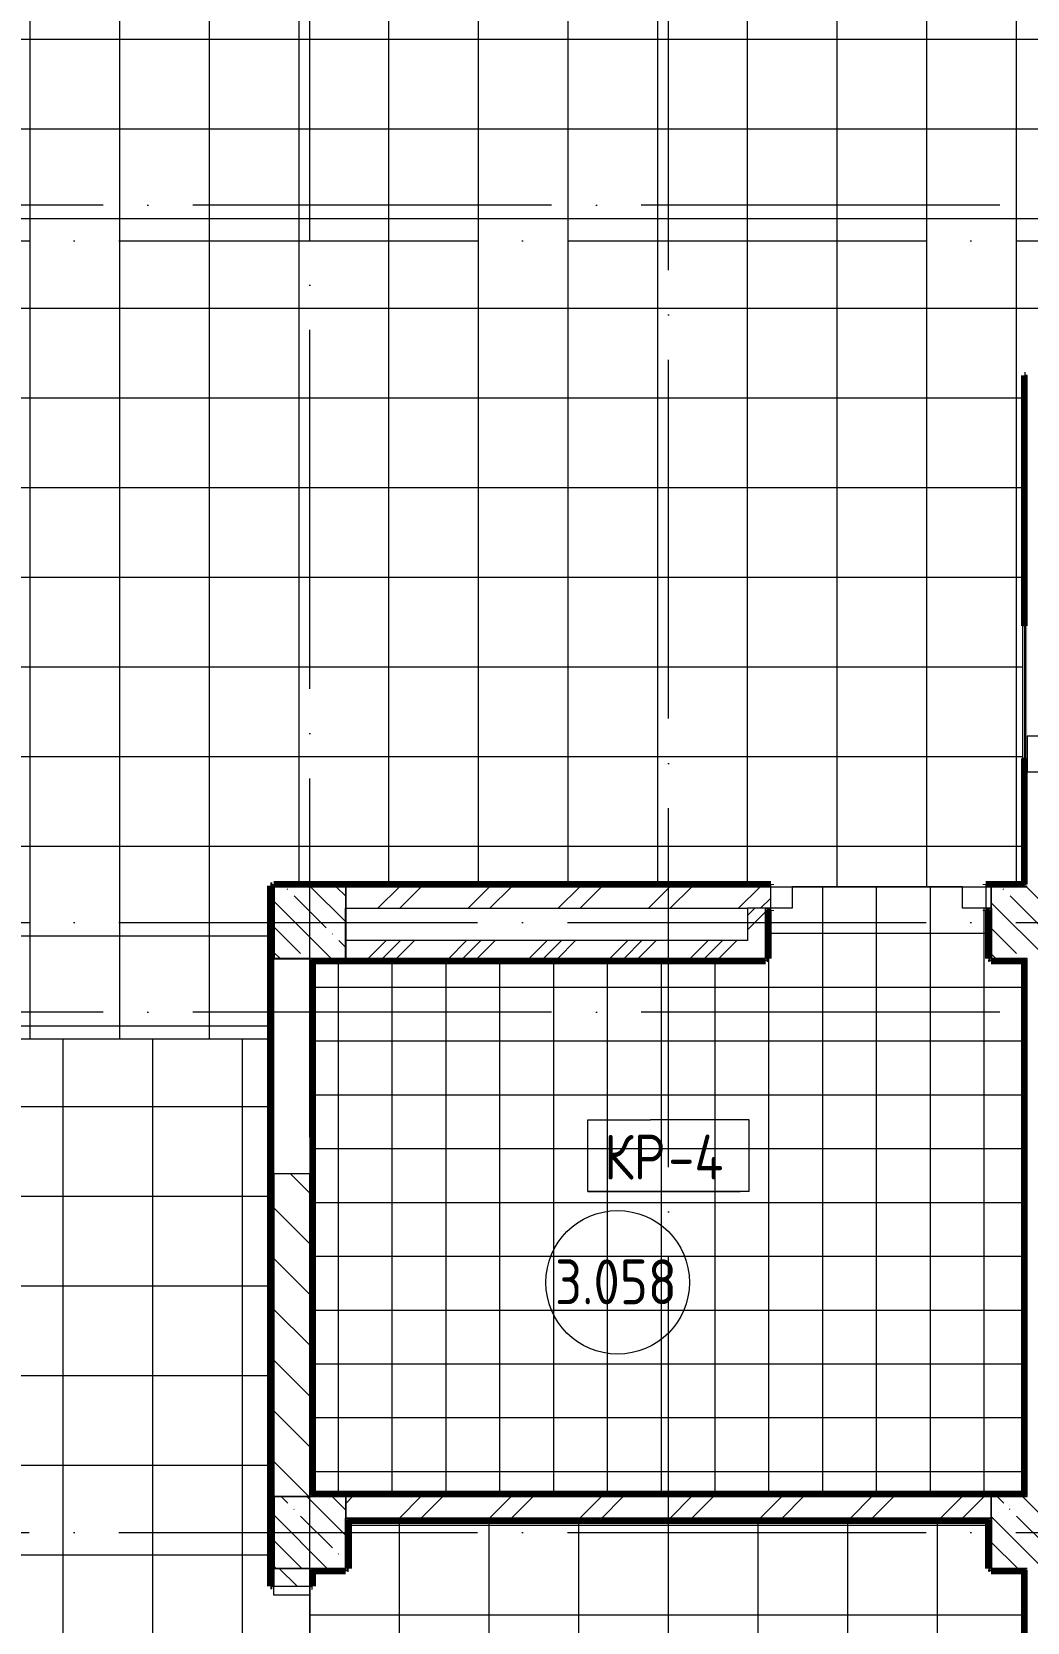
# Model space of a CAD drawing. Header units: millimetres. Extents: x 97 to 215964, y -4577 to 60645.
# Drawn here: x 189748 to 195298, y 18725 to 27591 of the extents above; entities that cross this region are included whole.
import ezdxf

# ---------------------------------------------------------------- set-up
doc = ezdxf.new("R2010")
doc.units = ezdxf.units.MM
doc.linetypes.add('ADSK_Линия сетки', pattern=[2500, 2000, -250, 0, -250])
for name, color, linetype, lineweight in [('A-AREA-____-IDEN', 2, 'Continuous', 20), ('A-FLOR-____-IDEN', 11, 'Continuous', 20), ('A-FLOR-____-OTLN', 192, 'Continuous', 9), ('A-FLOR-____-PATT', 8, 'Continuous', 9), ('A-WALL-____-MCUT', 113, 'Continuous', 9), ('A-WALL-____-PATT', 111, 'Continuous', 9), ('I-WALL-____-OTLN', 2, 'Continuous', 9), ('S-COLS-____-MCUT', 52, 'Continuous', 9), ('S-COLS-____-OTLN', 52, 'Continuous', 9), ('S-GRID-____-OTLN', 1, 'Continuous', 9)]:
    doc.layers.add(name, color=color, linetype=linetype, lineweight=lineweight)
doc.styles.add('GOST Common', font='GOST_Common.ttf', dxfattribs={"width": 0.9, "height": 250})
pattern_1 = [(45, (0, 0), (-251.4472, 251.4472), []), (45, (0, 381), (-251.4472, 251.4472), [])]
pattern_2 = [(135, (0, 0), (-141.42136, -141.42136), [])]
pattern_3 = [(135, (0, 0), (-142.5612, -142.5612), []), (135, (142.56, 0), (-142.5612, -142.5612), [252.016, -50.403, 3.353, -47.05])]
pattern_4 = [(45, (0, 0), (-224.5064, 224.5064), []), (45, (79.38, 0), (0, 449.0128), []), (45, (-79.38, 0), (0, 449.0128), [])]

# ---------------------------------------------------------------- blocks, each defined once
blk = doc.blocks.new('0083_СОШ675_АР_R22_rvt-1-О_АИ_ПП_8_400_Целиком')
at = {"layer": 'A-WALL-____-PATT', "lineweight": 5}
h = blk.add_hatch(dxfattribs=at)
h.set_pattern_fill('FP_7', color=10, style=0, pattern_type=2)
h.set_pattern_definition(pattern_1)
h.paths.add_polyline_path([(136300, 22705), (136300, 22825), (136270, 22825), (136270, 22705)])
h.paths.add_polyline_path([(134940, 22705), (135070, 22705), (135070, 22825), (132700, 22825), (132700, 22705), (132800.3, 22705)])
h = blk.add_hatch(dxfattribs=at)
h.set_pattern_fill('FP_11', color=10, style=0, pattern_type=2)
h.set_pattern_definition(pattern_4)
h.paths.add_polyline_path([(135040, 22525), (135040, 22705), (134940, 22705), (134940, 22525)])
h = blk.add_hatch(dxfattribs=at)
h.set_pattern_fill('FP_11', color=10, style=0, pattern_type=2)
h.set_pattern_definition(pattern_4)
h.paths.add_polyline_path([(132800.3, 22425), (135040, 22425), (135040, 22525), (132700, 22525), (132700, 22425)])
h = blk.add_hatch(dxfattribs=at)
h.set_pattern_fill('FP_10', color=10, style=0, pattern_type=2)
h.set_pattern_definition(pattern_2)
h.paths.add_polyline_path([(132500, 19425), (132500, 21225), (132300, 21225), (132300, 19425)])
h = blk.add_hatch(dxfattribs=at)
h.set_pattern_fill('FP_7', color=10, style=0, pattern_type=2)
h.set_pattern_definition(pattern_1)
h.paths.add_polyline_path([(136300, 19305), (136300, 19425), (132700, 19425), (132700, 19305), (135315.8, 19305)])
h = blk.add_hatch(dxfattribs=at)
h.set_pattern_fill('FP_10', color=10, style=0, pattern_type=2)
h.set_pattern_definition(pattern_2)
h.paths.add_polyline_path([(132500, 10425), (132500, 15725), (132300, 15725), (132300, 10425)])
h.paths.add_polyline_path([(132500, 16125), (132500, 17825), (132300, 17825), (132300, 16125)])
h.paths.add_polyline_path([(132500, 18925), (132500, 19025), (132300, 19025), (132300, 18925)])
at = {"layer": 'S-COLS-____-OTLN', "lineweight": 5}
h = blk.add_hatch(dxfattribs=at)
h.set_pattern_fill('FP_8', color=256, style=0, pattern_type=2)
h.set_pattern_definition(pattern_3)
h.paths.add_polyline_path([(132700, 22425), (132700, 22825), (132300, 22825), (132300, 22425)])
h = blk.add_hatch(dxfattribs=at)
h.set_pattern_fill('FP_8', color=256, style=0, pattern_type=2)
h.set_pattern_definition(pattern_3)
h.paths.add_polyline_path([(136300, 22425), (136700, 22425), (136700, 22825), (136300, 22825), (136300, 22596.6)])
h = blk.add_hatch(dxfattribs=at)
h.set_pattern_fill('FP_8', color=256, style=0, pattern_type=2)
h.set_pattern_definition(pattern_3)
h.paths.add_polyline_path([(132700, 19025), (132700, 19425), (132300, 19425), (132300, 19025), (132500, 19025)])
h = blk.add_hatch(dxfattribs=at)
h.set_pattern_fill('FP_8', color=256, style=0, pattern_type=2)
h.set_pattern_definition(pattern_3)
h.paths.add_polyline_path([(136300, 19025), (136700, 19025), (136700, 19425), (136300, 19425), (136300, 19305)])
at = {"layer": 'A-WALL-____-MCUT', "color": 50, "lineweight": 13}
for p, q in [((140250, 23665), (136500, 23665)), ((136500, 23665), (136500, 23465)), ((136500, 23465), (137090.2, 23465)), ((135070, 22825), (132700, 22825)), ((135070, 22705), (135070, 22825)), ((136300, 22825), (136270, 22825)), ((136270, 22825), (136270, 22705)), ((132700, 22705), (134940, 22705)), ((134940, 22705), (134940, 22525)), ((135040, 22705), (135070, 22705)), ((135040, 22525), (135040, 22705)), ((136270, 22705), (136300, 22705)), ((134940, 22525), (132700, 22525)), ((132700, 22525), (132700, 22425)), ((135040, 22425), (135040, 22525)), ((132700, 22425), (135040, 22425)), ((132500, 21225), (132300, 21225)), ((132300, 21225), (132300, 19425)), ((132500, 19425), (132500, 21225)), ((136300, 19425), (132700, 19425)), ((132700, 19305), (136300, 19305)), ((132300, 19025), (132300, 18925)), ((132500, 18925), (132500, 19025)), ((132300, 18925), (132500, 18925))]:
    blk.add_line(p, q, dxfattribs=at)
at = {"layer": 'A-WALL-____-MCUT', "color": 10, "lineweight": 5}
for p, q in [((132700, 22825), (132700, 22705)), ((136300, 22705), (136300, 22825)), ((135040, 22705), (134940, 22705)), ((132300, 19425), (132500, 19425)), ((132700, 19425), (132700, 19305)), ((136300, 19305), (136300, 19425)), ((132500, 19025), (132300, 19025))]:
    blk.add_line(p, q, dxfattribs=at)
at = {"layer": 'S-COLS-____-MCUT', "color": 130, "lineweight": 25}
for p, q in [((132700, 22825), (132300, 22825)), ((132300, 22825), (132300, 22425)), ((136500, 22825), (136300, 22825)), ((132700, 22425), (132700, 22705)), ((136300, 22705), (136300, 22425)), ((132300, 22425), (132700, 22425)), ((136300, 22425), (136500, 22425)), ((132300, 19425), (132300, 19025)), ((132700, 19425), (132500, 19425)), ((136500, 19425), (136300, 19425)), ((132700, 19025), (132700, 19305)), ((136300, 19305), (136300, 19025)), ((132500, 19025), (132700, 19025)), ((136300, 19025), (136500, 19025))]:
    blk.add_line(p, q, dxfattribs=at)
at = {"layer": 'S-COLS-____-OTLN', "color": 90}
for p, q in [((132700, 22705), (132700, 22825)), ((136300, 22825), (136300, 22705)), ((132500, 19425), (132300, 19425)), ((132700, 19305), (132700, 19425)), ((136300, 19425), (136300, 19305)), ((132300, 19025), (132500, 19025))]:
    blk.add_line(p, q, dxfattribs=at)
blk = doc.blocks.new('ADSK_Марка_Перекрытие - Типоразмер_ADSK_Марка-158127-О_АИ_ПП_8_400_Целиком')
at = {"layer": 'A-FLOR-____-IDEN'}
for p, q in [((-4.5, 4), (-1, 4)), ((-4.5, 0), (-4.5, 4)), ((4.5, 4), (-1, 4)), ((4.5, 0), (4.5, 4)), ((4.5, 0), (-4.5, 0)), ((-4.5, 0), (4, 0))]:
    blk.add_line(p, q, dxfattribs=at)
blk = doc.blocks.new('ADSK_Марка_Помещение_ОдноЗначение - Номер-159740-О_АИ_ПП_8_400_Целиком')
at = {"layer": 'A-AREA-____-IDEN'}
blk.add_circle((0, 0), 4, dxfattribs=at)

msp = doc.modelspace()

# ---------------------------------------------------------------- hatches: boundary and pattern name
at = {"layer": 'A-FLOR-____-PATT'}
h = msp.add_hatch(dxfattribs=at)
h.set_pattern_fill('FP_189', color=256, style=0, pattern_type=2)
h.set_pattern_definition([(0, (186737.87, 25050), (0, 500), []), (90, (186737.87, 25050), (-500, 3e-14), [])])
h.paths.add_polyline_path([(191077.865903, 21974.999414), (191077.865903, 22830), (191087.865903, 22830), (191087.865903, 22835), (191097.865903, 22835), (191097.865903, 22840), (193867.865903, 22840), (193867.865903, 22825), (195067.865903, 22825), (195067.865903, 22840), (195282.888824, 22840), (195282.888824, 23539.977542), (195272.888824, 23539.977542), (195272.888824, 24279.977542), (195282.888824, 24279.977542), (195282.888824, 25674.999986), (195297.866903, 25675.005217), (195297.866903, 25724.999986), (195497.866903, 25724.999986), (195497.866903, 27824.999986), (195297.866903, 27824.999986), (195297.866903, 27874.999986), (195282.888824, 27874.999986), (195282.888824, 28110.000984), (183837.887824, 28110.000984), (183837.887824, 27850), (183832.887824, 27850), (183832.887824, 27840), (183822.887824, 27840), (183822.887824, 27835), (183172.887824, 27835), (183172.887824, 27840), (183162.887824, 27840), (183162.887824, 27850), (183157.887824, 27850), (183157.887824, 28110.000398), (177977.865903, 28110.000398), (177977.865903, 21974.999414), (189082.681831, 21974.999414)])
h.paths.add_polyline_path([(184038.844712, 22409.999414), (183847.865903, 22409.999414), (183847.865903, 22414.999414), (183837.865903, 22414.999414), (183837.865903, 22424.999414), (183832.865903, 22424.999414), (183832.865903, 22824.999414), (183837.865903, 22824.999414), (183837.865903, 22834.999414), (183847.865903, 22834.999414), (183847.865903, 22839.999414), (184247.865903, 22839.999414), (184247.865903, 22834.999414), (184257.865903, 22834.999414), (184257.865903, 22824.999414), (184262.865903, 22824.999414), (184262.865903, 22424.999414), (184257.865903, 22424.341039), (184257.865903, 22414.999414), (184247.865903, 22414.999414), (184247.865903, 22409.999414), (184051.642369, 22409.999414)])
h.paths.add_polyline_path([(180123.844712, 22409.999414), (179797.865903, 22409.999414), (179797.865903, 22414.999414), (179787.865903, 22414.999414), (179787.865903, 22424.999414), (179782.865903, 22424.999414), (179782.865903, 22824.999414), (179787.865903, 22824.999414), (179787.865903, 22834.999414), (179797.865903, 22834.999414), (179797.865903, 22839.999414), (180197.865903, 22839.999414), (180197.865903, 22834.999414), (180207.865903, 22834.999414), (180207.865903, 22824.999414), (180212.865903, 22824.999414), (180212.865903, 22424.999414), (180207.865903, 22424.999414), (180207.865903, 22414.999414), (180197.865903, 22414.999414), (180197.865903, 22409.999414)])
h = msp.add_hatch(dxfattribs=at)
h.set_pattern_fill('FP_208', color=256, style=0, pattern_type=2)
h.set_pattern_definition([(90, (193257.88, 21065), (-300, 2e-14), []), (180, (193257.88, 21065), (-4e-14, -300), [])])
h.paths.add_polyline_path([(191312.865903, 19440.000586), (195282.865903, 19440.000586), (195282.865903, 22409.999414), (195097.865903, 22409.999414), (195097.865903, 22414.999414), (195087.865903, 22414.999414), (195087.865903, 22424.999414), (195082.865903, 22424.999414), (195082.865903, 22690), (195067.865903, 22690), (195067.865903, 22704.998828), (194937.887824, 22704.998828), (194937.887824, 22824.998828), (193987.887824, 22824.998828), (193987.887824, 22704.998828), (193867.865903, 22704.998828), (193867.865903, 22690), (193852.887824, 22690), (193852.887824, 22424.998242), (193847.887824, 22424.998242), (193847.887824, 22414.999414), (193837.887824, 22414.999414), (193837.887824, 22409.999414), (191312.865903, 22409.999414), (191312.865903, 19442.715942)])
h = msp.add_hatch(dxfattribs=at)
h.set_pattern_fill('FP_190', color=256, style=0, pattern_type=2)
h.set_pattern_definition([(270, (187922.96, 16100), (500, 3e-14), []), (0, (187922.96, 16100), (0, 500), [])])
h.paths.add_polyline_path([(184548.071587, 10240), (189143.059887, 10240.116895), (189143.059887, 16460.343589), (191082.865903, 16460.343589), (191082.865903, 17184.999414), (191077.865903, 17184.999414), (191077.865903, 17824.999414), (191097.843981, 17824.999414), (191097.843981, 17924.999414), (191297.843981, 17924.999414), (191297.843981, 18874.999414), (191097.843981, 18874.999414), (191097.843981, 18924.999414), (191077.865903, 18924.999414), (191077.865903, 21974.999414), (184548.071587, 21974.999414), (184548.071587, 11849.253955)])
h = msp.add_hatch(dxfattribs=at)
h.set_pattern_fill('FP_185', color=256, style=0, pattern_type=2)
h.set_pattern_definition([(270, (193297.86, 14765), (500, 3e-14), []), (0, (193297.86, 14765), (0, 500), [])])
h.paths.add_polyline_path([(195182.843981, 10240), (195282.887824, 10240), (195282.887824, 10825), (195297.865903, 10825), (195297.865903, 11925), (195282.887824, 11925), (195282.887824, 12137.5), (195277.887824, 12137.5), (195277.887824, 12850), (194997.887824, 12850), (194997.806703, 12855), (194987.887824, 12855), (194987.887824, 12865), (194982.887824, 12865), (194982.887824, 13565), (194987.887824, 13565), (194987.887824, 13575), (194997.887824, 13575), (194998.560195, 13580), (195282.888824, 13580), (195282.888824, 15709.999414), (195097.865903, 15709.999414), (195097.381119, 15714.999414), (195087.865903, 15714.999414), (195087.865903, 15724.999414), (195082.865903, 15724.999414), (195082.865903, 16124.999414), (195087.865903, 16124.999414), (195087.865903, 16134.999414), (195097.865903, 16134.999414), (195097.865903, 16139.999414), (195282.888824, 16139.999414), (195282.888824, 19009.999414), (195097.865903, 19009.999414), (195097.843981, 19014.999414), (195087.865903, 19014.999414), (195087.865903, 19024.999414), (195082.865903, 19024.999414), (195082.865903, 19290.000586), (191512.865903, 19290.000586), (191512.865903, 19024.999414), (191507.865903, 19024.999414), (191507.865903, 19014.999414), (191497.865903, 19014.999414), (191496.809498, 19009.999414), (191312.865903, 19009.999414), (191312.865903, 18924.999414), (191297.843981, 18924.802119), (191297.865903, 17824.999414), (191312.865903, 17824.999414), (191312.865903, 16139.999414), (191497.865903, 16139.999414), (191497.865903, 16134.999414), (191507.865903, 16134.999414), (191507.865903, 16124.999414), (191512.865903, 16124.999414), (191512.865903, 15724.999414), (191507.865903, 15724.999414), (191507.865903, 15714.999414), (191497.865903, 15714.999414), (191497.843981, 15709.999414), (191312.865903, 15709.999414), (191312.865903, 10440), (191497.865903, 10440), (191497.865903, 10435), (191507.865903, 10435), (191507.865903, 10425), (191512.865903, 10424.579731), (191512.865903, 10240), (194982.843981, 10240), (194982.843981, 10327.5), (195182.843981, 10327.5)])
at = {"layer": 'A-WALL-____-PATT'}
h = msp.add_hatch(color=7, dxfattribs=at)
h.paths.add_polyline_path([(195287.888824, 22825), (195297.888824, 22825), (195297.888824, 25674.999986), (195287.888824, 25674.999986), (195287.888824, 22835)])
h.paths.add_polyline_path([(195297.888824, 27874.999986), (195297.888824, 28115.000984), (195287.888824, 28115.000984), (195287.888824, 27874.999986)])
h = msp.add_hatch(color=7, dxfattribs=at)
h.paths.add_polyline_path([(195067.865903, 22825), (195287.888824, 22825), (195287.888824, 22835), (195067.865903, 22835)])
h.paths.add_polyline_path([(191598.201562, 22825), (193867.865903, 22825), (193867.865903, 22835), (191087.865903, 22835), (191087.865903, 22825), (191097.865903, 22825)])
h = msp.add_hatch(color=7, dxfattribs=at)
h.paths.add_polyline_path([(191087.865903, 10225), (191097.865903, 10225), (191097.865903, 17824.999414), (191087.865903, 17824.999414), (191087.865903, 10235)])
h.paths.add_polyline_path([(191087.865903, 18924.999414), (191097.865903, 18924.999414), (191097.865903, 22825), (191087.865903, 22825), (191087.865903, 19665.500728)])
for points in [[(193847.887824, 22424.999414), (193847.887824, 22705), (193837.887824, 22705), (193837.887824, 22424.999414)], [(195097.865903, 22414.999414), (195097.865903, 22695), (195087.865903, 22695), (195087.865903, 22414.999414)], [(193847.887824, 22414.999414), (193847.887824, 22424.999414), (191297.865903, 22424.999414), (191297.865903, 22414.999414), (191598.201562, 22414.999414)], [(191307.865903, 19435.000586), (191307.865903, 22414.999414), (191297.865903, 22414.999414), (191297.865903, 19435.000586)], [(195287.865903, 22414.999414), (195297.865903, 22414.999414), (195297.865903, 22424.999414), (195097.865903, 22424.999414), (195097.865903, 22414.999414)], [(195297.865903, 19425.000586), (195297.865903, 22414.999414), (195287.865903, 22414.999414), (195287.865903, 19425.000586)], [(195287.865903, 19425.000586), (195287.865903, 19435.000586), (191297.865903, 19435.000586), (191297.865903, 19425.000586), (194113.721293, 19425.000586)], [(195087.865903, 19295.000586), (195097.865903, 19295.000586), (195097.865903, 19305.000586), (191497.865903, 19305.000586), (191497.865903, 19295.000586), (194113.721293, 19295.000586)], [(191507.865903, 19024.999414), (191507.865903, 19295.000586), (191497.865903, 19295.000586), (191497.865903, 19024.999414)], [(195097.865903, 19014.999414), (195097.865903, 19295.000586), (195087.865903, 19295.000586), (195087.865903, 19014.999414)], [(191307.865903, 19014.999414), (191507.865903, 19014.999414), (191507.865903, 19024.999414), (191307.865903, 19024.999414)], [(195287.888824, 19014.999414), (195297.888824, 19014.999414), (195297.888824, 19024.999414), (195097.865903, 19024.999414), (195097.865903, 19014.999414)], [(195297.888824, 16124.999414), (195297.888824, 19014.999414), (195287.888824, 19014.999414), (195287.888824, 16124.999414)]]:
    msp.add_hatch(color=7, dxfattribs=at).paths.add_polyline_path(points)
h = msp.add_hatch(color=7, dxfattribs=at)
h.paths.add_polyline_path([(195087.865903, 22695), (195097.865903, 22695), (195097.865903, 22705), (195067.865903, 22705), (195067.865903, 22695)])
h.paths.add_polyline_path([(193867.865903, 22695), (193867.865903, 22705), (193847.887824, 22705), (193847.887824, 22695)])
h = msp.add_hatch(color=7, dxfattribs=at)
h.paths.add_polyline_path([(191297.865903, 16134.999414), (191307.865903, 16134.999414), (191307.865903, 17824.999414), (191297.865903, 17824.999414), (191297.865903, 17711.439035)])
h.paths.add_polyline_path([(191297.865903, 18924.999414), (191307.865903, 18924.999414), (191307.865903, 19024.999414), (191297.865903, 19024.999414)])

# ---------------------------------------------------------------- linework, layer by layer
at = {"layer": 'A-FLOR-____-OTLN'}
for p, q in [((193867.865903, 22825), (195067.865903, 22825)), ((194937.887824, 22824.998828), (193987.887824, 22824.998828)), ((193987.887824, 22824.998828), (193987.887824, 22704.998828)), ((194937.887824, 22704.998828), (194937.887824, 22824.998828)), ((193987.887824, 22704.998828), (193867.865903, 22704.998828)), ((195067.865903, 22704.998828), (194937.887824, 22704.998828)), ((191077.865903, 21974.999414), (177977.865903, 21974.999414)), ((191097.843981, 18874.999414), (191097.843981, 18924.999414)), ((191297.843981, 18924.999414), (191297.843981, 17824.999414)), ((191297.843981, 18874.999414), (191097.843981, 18874.999414)), ((191297.843981, 17924.999414), (191297.843981, 18874.999414))]:
    msp.add_line(p, q, dxfattribs=at)
at = {"layer": 'A-WALL-____-MCUT', "color": 7}
for p, q in [((195287.888824, 25674.999986), (195287.888824, 22835)), ((195297.888824, 25674.999986), (195287.888824, 25674.999986)), ((196024.058729, 23665.000586), (195297.865903, 23665.000586)), ((195297.865903, 23665.000586), (195297.865903, 23465.000586)), ((195297.865903, 23465.000586), (195888.058729, 23465.000586)), ((193867.865903, 22835), (191087.865903, 22835)), ((191087.865903, 22835), (191087.865903, 18924.999414)), ((191097.865903, 22825), (193867.865903, 22825)), ((191097.865903, 18924.999414), (191097.865903, 22825)), ((193867.865903, 22825), (193867.865903, 22835)), ((195287.888824, 22835), (195067.865903, 22835)), ((195067.865903, 22835), (195067.865903, 22825)), ((195067.865903, 22825), (195297.888824, 22825)), ((193837.887824, 22705), (193837.887824, 22424.999414)), ((193867.865903, 22705), (193837.887824, 22705)), ((193867.865903, 22695), (193867.865903, 22705)), ((195097.865903, 22705), (195067.865903, 22705)), ((195067.865903, 22705), (195067.865903, 22695)), ((195097.865903, 22424.999414), (195097.865903, 22705)), ((193847.887824, 22414.999414), (193847.887824, 22695)), ((193847.887824, 22695), (193867.865903, 22695)), ((195067.865903, 22695), (195087.865903, 22695)), ((195087.865903, 22695), (195087.865903, 22414.999414)), ((193837.887824, 22424.999414), (191297.865903, 22424.999414)), ((191297.865903, 22424.999414), (191297.865903, 19425.000586)), ((191307.865903, 22414.999414), (193847.887824, 22414.999414)), ((191307.865903, 19435.000586), (191307.865903, 22414.999414)), ((195087.865903, 22414.999414), (195287.865903, 22414.999414)), ((195297.865903, 22424.999414), (195097.865903, 22424.999414)), ((195287.865903, 22414.999414), (195287.865903, 19435.000586)), ((195297.865903, 19425.000586), (195297.865903, 22424.999414)), ((191297.865903, 19425.000586), (195297.865903, 19425.000586)), ((195287.865903, 19435.000586), (191307.865903, 19435.000586)), ((195097.865903, 19305.000586), (191497.865903, 19305.000586)), ((191497.865903, 19305.000586), (191497.865903, 19024.999414)), ((191507.865903, 19295.000586), (195087.865903, 19295.000586)), ((191507.865903, 19014.999414), (191507.865903, 19295.000586)), ((195087.865903, 19295.000586), (195087.865903, 19014.999414)), ((195097.865903, 19024.999414), (195097.865903, 19305.000586)), ((191297.865903, 19024.999414), (191297.865903, 18924.999414)), ((191497.865903, 19024.999414), (191297.865903, 19024.999414)), ((191307.865903, 18924.999414), (191307.865903, 19014.999414)), ((191307.865903, 19014.999414), (191507.865903, 19014.999414)), ((195087.865903, 19014.999414), (195287.888824, 19014.999414)), ((195297.888824, 19024.999414), (195097.865903, 19024.999414)), ((195287.888824, 19014.999414), (195287.888824, 16134.999414)), ((191087.865903, 18924.999414), (191097.865903, 18924.999414)), ((191297.865903, 18924.999414), (191307.865903, 18924.999414))]:
    msp.add_line(p, q, dxfattribs=at)
at = {"layer": 'I-WALL-____-OTLN', "color": 5, "lineweight": 90}
for p, q in [((195282.888824, 24279.977542), (195282.888824, 25674.999986)), ((195287.888824, 25674.999986), (195282.888824, 25674.999986)), ((195282.888824, 22840), (195282.888824, 23539.977542)), ((191077.865903, 18924.999414), (191077.865903, 22830)), ((191087.865903, 22830), (191077.865903, 22830)), ((191097.865903, 22840), (193867.865903, 22840)), ((191097.865903, 22840), (191097.865903, 22835)), ((193867.865903, 22835), (193867.865903, 22840)), ((195067.865903, 22840), (195282.888824, 22840)), ((195067.865903, 22840), (195067.865903, 22835)), ((191087.865903, 18924.999414), (191077.865903, 18924.999414))]:
    msp.add_line(p, q, dxfattribs=at)
at = {"layer": 'I-WALL-____-OTLN'}
for p, q in [((195272.888824, 23539.977542), (195272.888824, 24279.977542)), ((195282.888824, 24279.977542), (195272.888824, 24279.977542)), ((195282.888824, 24279.977542), (195282.888824, 23539.977542)), ((195282.888824, 23539.977542), (195272.888824, 23539.977542))]:
    msp.add_line(p, q, dxfattribs=at)
at = {"layer": 'I-WALL-____-OTLN', "color": 94, "lineweight": 90}
for p, q in [((193867.865903, 22690), (193847.702639, 22690)), ((193852.887824, 22695), (193852.887824, 22424.999414)), ((193867.865903, 22690), (193867.865903, 22695)), ((195067.865903, 22695), (195067.865903, 22690)), ((195087.865903, 22690), (195067.865903, 22690)), ((195082.865903, 22424.999414), (195082.865903, 22695)), ((193837.887824, 22409.999414), (191307.865903, 22409.999414)), ((191312.865903, 22415.019177), (191312.865903, 19434.988023)), ((193837.887824, 22409.999414), (193837.887824, 22414.999414)), ((193847.887824, 22424.999414), (193852.887824, 22424.999414)), ((195082.865903, 22424.999414), (195087.865903, 22424.999414)), ((195097.865903, 22414.999414), (195097.865903, 22409.999414)), ((195287.865903, 22409.999414), (195097.865903, 22409.999414)), ((195282.865903, 19435.000586), (195282.865903, 22414.999414)), ((191307.865903, 19440.000586), (195287.882681, 19440.000586))]:
    msp.add_line(p, q, dxfattribs=at)
at = {"layer": 'I-WALL-____-OTLN', "color": 20, "lineweight": 90}
for p, q in [((195087.865903, 19290.000586), (191507.865903, 19290.000586)), ((191512.865903, 19295.014514), (191512.865903, 19024.999414)), ((195082.865903, 19024.999414), (195082.865903, 19295.000586)), ((191497.865903, 19009.999414), (191307.865903, 19009.999414)), ((191312.865903, 19014.999414), (191312.865903, 18924.999414)), ((191497.865903, 19009.999414), (191497.865903, 19014.999414)), ((191507.865903, 19024.999414), (191512.865903, 19024.999414)), ((195082.865903, 19024.999414), (195087.865903, 19024.999414)), ((195097.865903, 19014.999414), (195097.865903, 19009.999414)), ((195287.888824, 19009.999414), (195097.865903, 19009.999414)), ((195282.888824, 16134.999414), (195282.888824, 19014.999414)), ((191307.865903, 18924.999414), (191312.865903, 18924.999414))]:
    msp.add_line(p, q, dxfattribs=at)
at = {"layer": 'S-GRID-____-OTLN', "linetype": 'ADSK_Линия сетки'}
for p, q in [((191297.888824, -3572.657751), (191297.888824, 60644.999414)), ((193297.888954, -3738.839947), (193297.888954, 60644.999414)), ((215146.441901, 26625.11992), (158117.887824, 26625.11992)), ((55228.336609, 26425.000586), (215146.441901, 26425.000586)), ((55228.336609, 22625.000586), (215146.441901, 22625.000586)), ((215146.441901, 22125.11992), (158117.887824, 22125.11992)), ((55228.336609, 19225.000586), (215146.441901, 19225.000586))]:
    msp.add_line(p, q, dxfattribs=at)

# ---------------------------------------------------------------- block references
at = {"color": 250, "lineweight": 5}
msp.add_blockref('0083_СОШ675_АР_R22_rvt-1-О_АИ_ПП_8_400_Целиком', (58797.887824, 0), dxfattribs=at)
at = {"layer": 'A-AREA-____-IDEN', "xscale": 99.99999999999993, "yscale": 99.99999999999993, "zscale": 99.99999999999993}
msp.add_blockref('ADSK_Марка_Помещение_ОдноЗначение - Номер-159740-О_АИ_ПП_8_400_Целиком', (193014.347433, 20619.491471), dxfattribs=at)
at = {"layer": 'A-FLOR-____-IDEN', "xscale": 99.99999999999993, "yscale": 99.99999999999993, "zscale": 99.99999999999993}
msp.add_blockref('ADSK_Марка_Перекрытие - Типоразмер_ADSK_Марка-158127-О_АИ_ПП_8_400_Целиком', (193297.865903, 21124.999121), dxfattribs=at)

# ---------------------------------------------------------------- texts
at = {"layer": 'A-AREA-____-IDEN', "lineweight": 9, "insert": (192665.140176, 20747.216543), "char_height": 250, "width": 858.6073125, "attachment_point": 1, "style": 'GOST Common'}
msp.add_mtext('3.058', dxfattribs=at)
at = {"layer": 'A-FLOR-____-IDEN', "lineweight": 9, "char_height": 250, "attachment_point": 1, "style": 'GOST Common'}
for s, insert, width in [('КР', (192938.935057, 21442.836695), 432.91125), ('-4', (193296.122557, 21442.836695), 411.2656875)]:
    msp.add_mtext(s, dxfattribs=dict(at, insert=insert, width=width))

doc.saveas('drawing.dxf')
